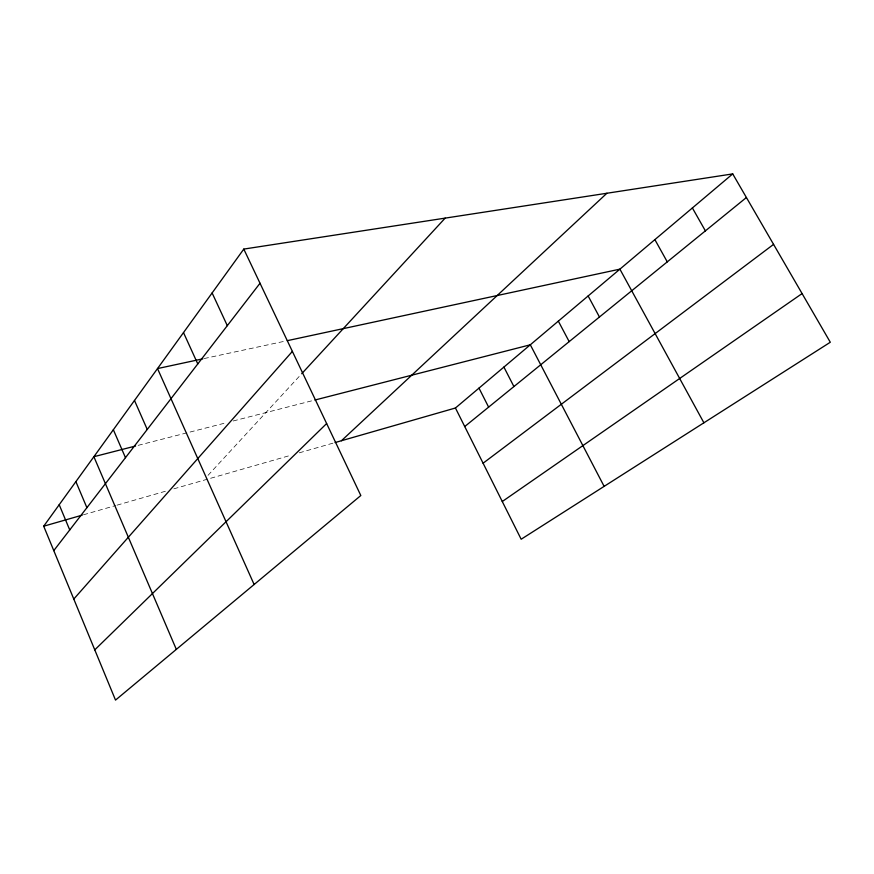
<?xml version="1.0" encoding="UTF-8"?>
<svg xmlns="http://www.w3.org/2000/svg" width="874" height="874" viewBox="0 0 874 874"><rect width="100%" height="100%" fill="white"/><g stroke="black" fill="none" stroke-linecap="round" stroke-linejoin="round"><path stroke-width="0.66" stroke-dasharray="4.37 3.28" d="M208.034 475.336L300.787 374.717M83.5 514.775L115.739 505.522M117.04 505.15L166.169 491.046M173.871 488.828L291.457 455.081M299.29 452.83L333.792 442.921M138.179 445.347L226.683 422.655M233.216 420.973L315.001 400.008M204.188 358.537L284.629 341.242"/><path stroke-width="1.31" d="M243.791 249.09L360.82 495.525L115.521 700.096L43.7 526.203L243.791 249.09L732.718 173.904L830.3 342.247L521.166 539.236L455.441 408.005L732.718 173.904M53.784 550.62L260.015 283.252M73.787 599.051L292.375 351.403M301.705 373.722L445.15 218.129M94.774 649.863L326.636 423.551M341.45 440.725L606.917 193.241M464.728 426.556L746.407 197.524M483.093 463.209L773.566 244.381M502.277 501.523L802.092 293.577M43.7 526.203L82.222 515.147M335.059 442.561L455.441 408.005M135.568 446.013L93.879 456.709L176.33 649.382M315.001 400.008L530.31 344.793L604.131 486.37M202.855 358.821L157.517 368.577L254.126 584.509M287.273 340.674L619.895 269.148L703.898 422.798M692.383 207.946L705.394 230.867M654.877 239.618L667.266 261.872M588.136 295.969L599.455 317.011M558.333 321.129L569.182 341.625M503.905 367.08L513.912 386.559M478.985 388.122L488.621 407.12M212.12 292.965L227.306 325.652M183.496 332.59L197.775 363.934M134.487 400.467L147.247 429.451M113.347 429.735L125.474 457.681M75.885 481.629L86.897 507.696M59.203 504.724L69.734 529.95"/></g></svg>
